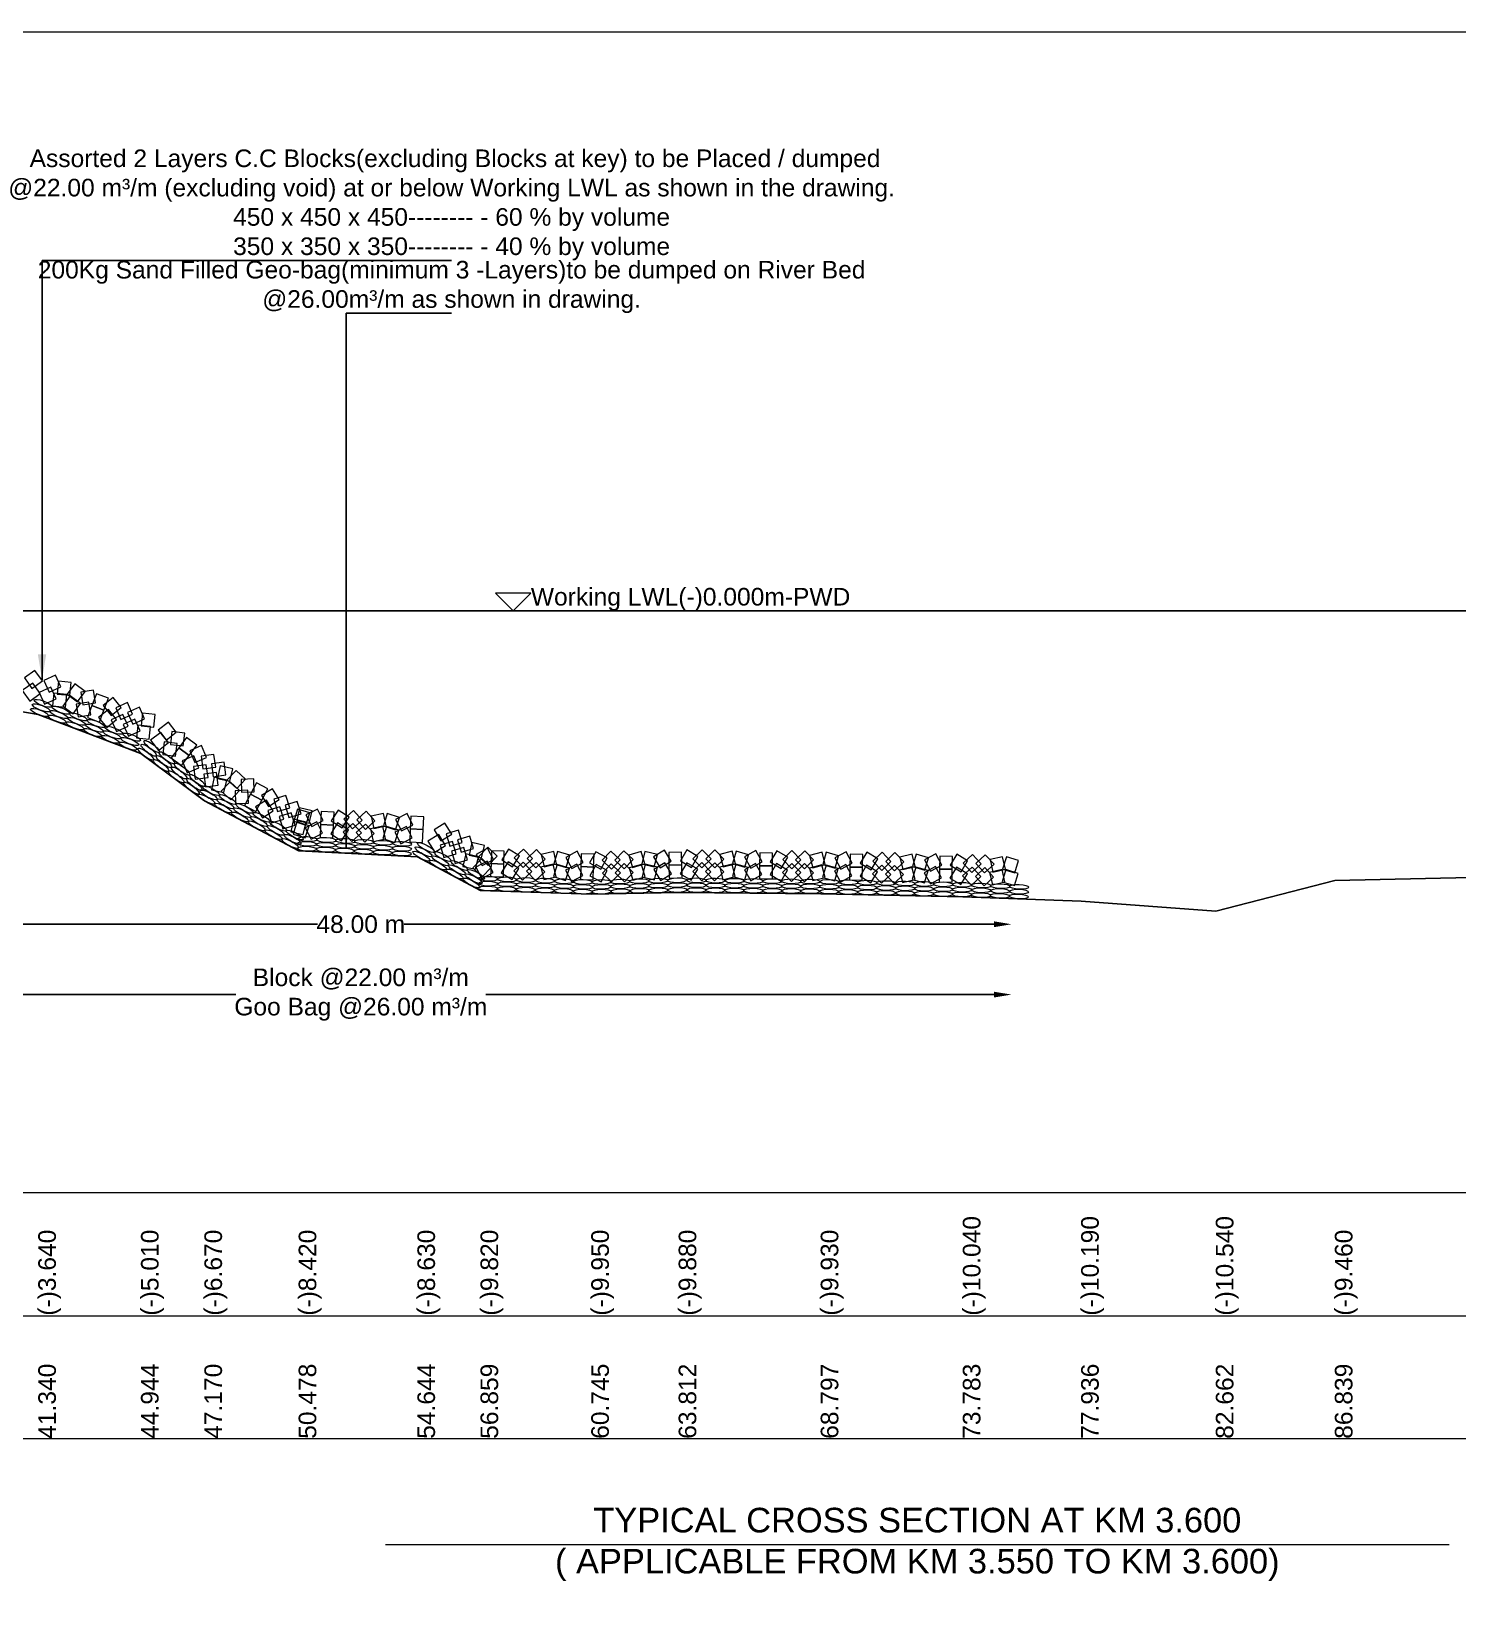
# Model space of a CAD drawing. Header units: inches. Extents: x 66615 to 414904, y -29123 to 90068.
# Drawn here: x 372044 to 376096, y 27950 to 32455 of the extents above; entities that cross this region are included whole.
import ezdxf

# ---------------------------------------------------------------- set-up
doc = ezdxf.new("R2010")
doc.units = ezdxf.units.IN
doc.header["$LTSCALE"] = 7
doc.header["$MEASUREMENT"] = 0
doc.header["$PDMODE"] = 3
for name, color, linetype, lineweight in [('Cross section Data Border', 7, 'Continuous', 9), ('Cross Section Labels', 7, 'Continuous', 9), ('Existing_Bed_Level for Xsection', 7, 'Continuous', 25), ('Long Section Labels', 7, 'Continuous', 9)]:
    doc.layers.add(name, color=color, linetype=linetype, lineweight=lineweight)
doc.styles.get("Standard").update_dxf_attribs({"font": 'arial.ttf'})
doc.dimstyles.new('Appron Lebeling Style', dxfattribs={"dimtxt": 50, "dimasz": 50, "dimexe": 0.18, "dimexo": 0.0625, "dimgap": 0.09, "dimtad": 0, "dimtih": 1, "dimtoh": 1, "dimdec": 4, "dimzin": 0, "dimdsep": 46, "dimtxsty": 'Standard', "dimcen": 0.09, "dimse1": 1, "dimse2": 1, "dimadec": 0, "dimazin": 0, "dimtfac": 1, "dimtdec": 4, "dimtofl": 0, "dimtmove": 0, "dimatfit": 3, "dimfxl": 1, "dimtolj": 1, "dimtzin": 0, "dimarcsym": 0})
doc.dimstyles.get("Standard").update_dxf_attribs({"dimtxt": 0.18, "dimasz": 0.18, "dimexe": 0.18, "dimexo": 0.0625, "dimgap": 0.09, "dimtad": 0, "dimtih": 1, "dimtoh": 1, "dimdec": 4, "dimzin": 0, "dimdsep": 46, "dimtxsty": 'Standard', "dimcen": 0.09, "dimadec": 0, "dimazin": 0, "dimtfac": 1, "dimtdec": 4, "dimtofl": 0, "dimtmove": 0, "dimatfit": 3, "dimfxl": 1, "dimtolj": 1, "dimtzin": 0, "dimarcsym": 0})

# ---------------------------------------------------------------- blocks, each defined once
blk = doc.blocks.new('*D31')
at = {"layer": 'Cross Section Labels', "color": 0, "lineweight": -2, "transparency": 16777216}
for p, q in [((371179.6, 29917.6), (372855.6, 29917.6)), ((374778.7, 29917.6), (373102.7, 29917.6))]:
    blk.add_line(p, q, dxfattribs=at)
at = {"layer": 'Cross Section Labels', "color": 0, "transparency": 16777216}
for points in [[(371179.6, 29925.9), (371179.6, 29909.3), (371129.6, 29917.6)], [(374778.7, 29925.9), (374778.7, 29909.3), (374828.7, 29917.6)]]:
    blk.add_solid(points, dxfattribs=at)
at = {"layer": 'Defpoints', "color": 0, "transparency": 16777216}
for p in [(371129.6, 30808.6), (374828.7, 29990.4), (374828.7, 29917.6)]:
    blk.add_point(p, dxfattribs=at)
at = {"layer": 'Cross Section Labels', "color": 0, "transparency": 16777216, "insert": (372979.1, 29917.6), "char_height": 50, "attachment_point": 5}
blk.add_mtext('\\A1;48.00 m', dxfattribs=at)
blk = doc.blocks.new('*D32')
at = {"layer": 'Cross Section Labels', "color": 0, "lineweight": -2, "transparency": 16777216}
for p, q in [((371179.6, 29717.6), (372623.5, 29717.6)), ((374778.7, 29717.6), (373334.8, 29717.6))]:
    blk.add_line(p, q, dxfattribs=at)
at = {"layer": 'Cross Section Labels', "color": 0, "transparency": 16777216}
for points in [[(371179.6, 29725.9), (371179.6, 29709.3), (371129.6, 29717.6)], [(374778.7, 29725.9), (374778.7, 29709.3), (374828.7, 29717.6)]]:
    blk.add_solid(points, dxfattribs=at)
at = {"layer": 'Defpoints', "color": 0, "transparency": 16777216}
for p in [(371129.6, 30808.6), (374828.7, 29990.4), (374828.7, 29717.6)]:
    blk.add_point(p, dxfattribs=at)
at = {"layer": 'Cross Section Labels', "color": 0, "transparency": 16777216, "insert": (372979.1, 29717.6), "char_height": 50, "attachment_point": 5}
blk.add_mtext('\\A1;Block @22.00 m³/m ^JGoo Bag @26.00 m³/m ', dxfattribs=at)

msp = doc.modelspace()

# ---------------------------------------------------------------- linework, layer by layer
at = {"layer": 'Cross section Data Border'}
msp.add_lwpolyline([(369660.9187, 29154.87399), (377657.9512, 29154.87399), (377657.9512, 28454.87399), (369660.9187, 28454.87399)], close=True, dxfattribs=at)
msp.add_lwpolyline([(369660.9187, 28804.87399), (377657.9512, 28804.87399)], dxfattribs=at)
at = {"layer": 'Cross Section Labels'}
for points in [[(369560.9187, 32454.87399), (379560.9187, 32454.87399), (379560.9187, 25383.87399), (369560.9187, 25383.87399)], [(373412.4264, 30808.61399), (373462.4264, 30858.61399), (373362.4264, 30858.61399)]]:
    msp.add_lwpolyline(points, close=True, dxfattribs=at)
msp.add_lwpolyline([(373048.9187, 28154.87399), (374560.9187, 28154.87399), (376072.9187, 28154.87399)], dxfattribs=at)
at = {"layer": 'Existing_Bed_Level for Xsection'}
for points in [[(370560.9187, 30961.46099), (370625.50315, 31004.39099), (370738.83451, 30935.45999), (370804.19955, 30870.65999), (370852.29587, 30859.31999), (370965.86759, 30841.49999), (371030.49115, 30826.91999), (371506.86673, 30738.95399), (371590.19002, 30677.39399), (371770.4444, 30563.99399), (372062.37882, 30513.77399), (372354.33173, 30402.80399), (372534.59687, 30268.34399), (372802.52966, 30126.59399), (373140.02316, 30109.58399), (373319.45206, 30013.19399), (373634.2095, 30002.66399), (373882.6247, 30008.33399), (374286.37549, 30004.28399), (374690.29534, 29995.37399), (375026.64007, 29983.22399), (375409.45345, 29954.87399), (375747.78795, 30042.35399), (376134.07116, 30050.45399)], [(370560.9187, 30808.61399), (376962.32346, 30808.61399)]]:
    msp.add_lwpolyline(points, dxfattribs=at)
at = {"layer": 'Long Section Labels'}
for points in [[(372053.00139, 30638.93463), (372023.22248, 30617.91514), (372044.24197, 30588.13623), (372074.02088, 30609.15572)], [(372046.82185, 30603.01228), (372017.04294, 30581.99278), (372038.06243, 30552.21387), (372067.84134, 30573.23337)], [(372113.21626, 30558.15245), (372098.26805, 30591.39629), (372065.0242, 30576.44808), (372079.97241, 30543.20423)], [(372126.16679, 30592.22423), (372111.21858, 30625.46807), (372077.97473, 30610.51986), (372092.92295, 30577.27601)], [(372156.11602, 30604.71143), (372119.85262, 30608.39499), (372116.16907, 30572.13159), (372152.43246, 30568.44804)], [(372195.65847, 30579.58152), (372166.10378, 30600.91513), (372144.77017, 30571.36044), (372174.32486, 30550.02683)], [(372143.16549, 30570.63965), (372106.90209, 30574.32321), (372103.21854, 30538.05981), (372139.48193, 30534.37626)], [(372182.70794, 30545.50974), (372153.15325, 30566.84335), (372131.81964, 30537.28866), (372161.37433, 30515.95505)], [(372206.42903, 30549.34098), (372170.44326, 30543.54213), (372176.24211, 30507.55635), (372212.22788, 30513.35521)], [(372219.37956, 30583.41276), (372183.39379, 30577.61391), (372189.19264, 30541.62813), (372225.17842, 30547.42699)], [(372261.86904, 30560.13054), (372227.79726, 30573.08107), (372214.84673, 30539.00929), (372248.91851, 30526.05876)], [(372298.07279, 30534.02493), (372275.02412, 30562.26251), (372246.78654, 30539.21384), (372269.83521, 30510.97625)], [(372315.66845, 30547.75759), (372282.41271, 30532.83585), (372297.33444, 30499.58011), (372330.59018, 30514.50185)], [(372248.91851, 30526.05876), (372214.84673, 30539.00929), (372201.8962, 30504.93751), (372235.96798, 30491.98698)], [(372285.12226, 30499.95315), (372262.07359, 30528.19073), (372233.836, 30505.14206), (372256.88468, 30476.90447)], [(372302.71791, 30513.68581), (372269.46217, 30498.76407), (372284.38391, 30465.50833), (372317.63965, 30480.43007)], [(372351.71872, 30467.49872), (372336.77051, 30500.74257), (372303.52666, 30485.79435), (372318.47488, 30452.55051)], [(372364.66926, 30501.5705), (372349.72104, 30534.81435), (372316.47719, 30519.86613), (372331.42541, 30486.62229)], [(372394.61848, 30514.05771), (372358.35508, 30517.74126), (372354.67153, 30481.47787), (372390.93493, 30477.79431)], [(372381.66795, 30479.98593), (372345.40455, 30483.66948), (372341.721, 30447.40608), (372377.9844, 30443.72253)], [(372432.91612, 30434.53194), (372410.34056, 30463.14918), (372381.72332, 30440.57361), (372404.29889, 30411.95638)], [(372454.70941, 30463.74932), (372432.13384, 30492.36656), (372403.5166, 30469.791), (372426.09217, 30441.17376)], [(372478.57218, 30460.93215), (372442.37511, 30465.21867), (372438.08859, 30429.0216), (372474.28566, 30424.73508)], [(372456.7789, 30431.71477), (372420.58183, 30436.00129), (372416.29531, 30399.80422), (372452.49238, 30395.5177)], [(372491.25982, 30397.67826), (372462.04244, 30419.47155), (372440.24915, 30390.25416), (372469.46653, 30368.46088)], [(372513.0531, 30426.89564), (372483.83572, 30448.68893), (372462.04244, 30419.47155), (372491.25982, 30397.67826)], [(372540.71514, 30391.86671), (372526.28875, 30425.34031), (372492.81515, 30410.91391), (372507.24155, 30377.44032)], [(372518.92186, 30362.64933), (372504.49546, 30396.12293), (372471.02187, 30381.69653), (372485.44827, 30348.22293)], [(372539.60765, 30371.03332), (372503.53558, 30365.79805), (372508.77084, 30329.72598), (372544.84292, 30334.96125)], [(372561.40093, 30400.2507), (372525.32886, 30395.01543), (372530.56413, 30358.94336), (372566.6362, 30364.17863)], [(372595.86585, 30342.4018), (372590.60186, 30378.46969), (372554.53397, 30373.2057), (372559.79796, 30337.13781)], [(372615.01815, 30359.64241), (372579.48379, 30367.76103), (372571.36517, 30332.22667), (372606.89953, 30324.10805)], [(372574.07257, 30313.18442), (372568.80858, 30349.25231), (372532.74069, 30343.98832), (372538.00468, 30307.92042)], [(372597.97273, 30327.42353), (372562.43838, 30335.54215), (372554.31976, 30300.00779), (372589.85411, 30291.88917)], [(372634.12173, 30297.61803), (372607.41734, 30322.42685), (372582.60851, 30295.72246), (372609.31291, 30270.91363)], [(372651.16715, 30329.83691), (372624.46276, 30354.64573), (372599.65393, 30327.94134), (372626.35833, 30303.13251)], [(372675.17943, 30330.71958), (372638.75355, 30329.39371), (372640.07942, 30292.96783), (372676.50529, 30294.2937)], [(372714.48045, 30302.38502), (372682.26157, 30319.43044), (372665.21615, 30287.21156), (372697.43503, 30270.16614)], [(372658.13401, 30298.5007), (372621.70813, 30297.17483), (372623.034, 30260.74895), (372659.45988, 30262.07482)], [(372697.43503, 30270.16614), (372665.21615, 30287.21156), (372648.17074, 30254.99268), (372680.38962, 30237.94726)], [(372747.19605, 30272.02214), (372727.79791, 30302.88174), (372696.93831, 30283.4836), (372716.33646, 30252.624)], [(372766.34806, 30283.48484), (372731.50868, 30272.76945), (372742.22406, 30237.93006), (372777.06345, 30248.64545)], [(372730.15063, 30239.80326), (372710.75249, 30270.66286), (372679.8929, 30251.26472), (372699.29104, 30220.40512)], [(372749.30265, 30251.26596), (372714.46326, 30240.55057), (372725.17865, 30205.71118), (372760.01803, 30216.42657)], [(372792.24651, 30199.3993), (372781.50338, 30234.23014), (372746.67254, 30223.48701), (372757.41567, 30188.65617)], [(372809.29193, 30231.61818), (372798.5488, 30266.44902), (372763.71796, 30255.70589), (372774.46108, 30220.87505)], [(372834.28986, 30233.99898), (372799.60363, 30245.2002), (372788.40241, 30210.51396), (372823.08864, 30199.31274)], [(372840.55031, 30240.32449), (372805.01596, 30248.44311), (372796.89733, 30212.90875), (372832.43169, 30204.79013)], [(372855.68015, 30244.9454), (372823.22621, 30228.35191), (372839.8197, 30195.89797), (372872.27365, 30212.49146)], [(372903.27301, 30235.8714), (372866.86922, 30237.70619), (372865.03443, 30201.3024), (372901.43822, 30199.46761)], [(372945.75431, 30222.17637), (372915.13325, 30241.94891), (372895.36071, 30211.32785), (372925.98177, 30191.55531)], [(372958.26894, 30240.65817), (372931.22045, 30216.22496), (372955.65366, 30189.17648), (372982.70215, 30213.60969)], [(373019.10698, 30211.7954), (372994.65223, 30238.82442), (372967.62321, 30214.36968), (372992.07795, 30187.34066)], [(373043.7588, 30232.89454), (373008.1221, 30225.23767), (373015.77897, 30189.60096), (373051.41568, 30197.25784)], [(373089.11641, 30221.15547), (373054.43017, 30232.3567), (373043.22895, 30197.67046), (373077.91519, 30186.46924)], [(373110.50669, 30232.1019), (373078.05275, 30215.5084), (373094.64625, 30183.05446), (373127.10019, 30199.64795)], [(372823.50489, 30208.10561), (372787.97054, 30216.22423), (372779.85192, 30180.68987), (372815.38627, 30172.57125)], [(372832.45508, 30197.59519), (372797.76884, 30208.79641), (372786.56762, 30174.11017), (372821.25386, 30162.90895)], [(372853.84536, 30208.54161), (372821.39142, 30191.94812), (372837.98492, 30159.49417), (372870.43886, 30176.08767)], [(372901.43822, 30199.46761), (372865.03443, 30201.3024), (372863.19964, 30164.8986), (372899.60343, 30163.06382)], [(372943.91952, 30185.77258), (372913.29846, 30205.54512), (372893.52593, 30174.92406), (372924.14699, 30155.15152)], [(372956.43415, 30204.25438), (372929.38567, 30179.82117), (372953.81888, 30152.77268), (372980.86737, 30177.20589)], [(373017.27219, 30175.39161), (372992.81745, 30202.42063), (372965.78843, 30177.96589), (372990.24317, 30150.93686)], [(373041.92401, 30196.49075), (373006.28731, 30188.83387), (373013.94419, 30153.19717), (373049.58089, 30160.85405)], [(373087.28162, 30184.75168), (373052.59538, 30195.9529), (373041.39416, 30161.26667), (373076.0804, 30150.06544)], [(373108.67191, 30195.69811), (373076.21796, 30179.10461), (373092.81146, 30146.65067), (373125.2654, 30163.24416)], [(373156.26476, 30186.6241), (373119.86097, 30188.45889), (373118.02619, 30152.0551), (373154.42998, 30150.22031)], [(373158.09955, 30223.0279), (373121.69576, 30224.86268), (373119.86097, 30188.45889), (373156.26476, 30186.6241)], [(373237.46758, 30173.78413), (373218.26576, 30204.76627), (373187.28363, 30185.56445), (373206.48544, 30154.58232)], [(373256.69198, 30185.125), (373221.78526, 30174.63103), (373232.27923, 30139.72431), (373267.18595, 30150.21828)], [(373220.21794, 30141.67413), (373201.01612, 30172.65626), (373170.03399, 30153.45445), (373189.2358, 30122.47231)], [(373239.44234, 30153.01499), (373204.53562, 30142.52102), (373215.02959, 30107.6143), (373249.93631, 30118.10827)], [(373282.05603, 30100.87672), (373271.53427, 30135.77507), (373236.63592, 30125.2533), (373247.15768, 30090.35495)], [(373299.30567, 30132.98672), (373288.78391, 30167.88507), (373253.88556, 30157.36331), (373264.40732, 30122.46496)], [(373330.6187, 30141.49439), (373295.13661, 30149.83846), (373286.79254, 30114.35637), (373322.27463, 30106.0123)], [(373366.57773, 30111.45997), (373340.0314, 30136.43785), (373315.05352, 30109.89151), (373341.59986, 30084.91363)], [(373313.36906, 30109.38438), (373277.88697, 30117.72845), (373269.5429, 30082.24636), (373305.02499, 30073.90229)], [(373349.3281, 30079.34996), (373322.78176, 30104.32784), (373297.80388, 30077.7815), (373324.35022, 30052.80363)], [(373338.0893, 30097.04454), (373305.92069, 30079.90444), (373323.06079, 30047.73583), (373355.2294, 30064.87593)], [(373339.30802, 30133.47416), (373307.13941, 30116.33406), (373324.27952, 30084.16545), (373356.44813, 30101.30555)], [(373387.04756, 30125.20652), (373350.61794, 30126.42525), (373349.39922, 30089.99563), (373385.82884, 30088.7769)], [(373428.53572, 30075.80244), (373397.58457, 30095.05417), (373378.33284, 30064.10302), (373409.28399, 30044.85129)], [(373429.75445, 30112.23206), (373398.8033, 30131.48379), (373379.55157, 30100.53264), (373410.50272, 30081.28091)], [(373440.73593, 30094.49329), (373414.10461, 30069.60603), (373438.99187, 30042.97472), (373465.62319, 30067.86197)], [(373441.95466, 30130.92291), (373415.32334, 30106.03565), (373440.2106, 30079.40434), (373466.84192, 30104.29159)], [(373502.05349, 30066.66376), (373477.14504, 30093.27525), (373450.53355, 30068.36679), (373475.44201, 30041.7553)], [(373503.27222, 30103.09338), (373478.36376, 30129.70487), (373451.75228, 30104.79641), (373476.66073, 30078.18492)], [(373527.56361, 30124.60651), (373492.06153, 30116.34791), (373500.32013, 30080.84582), (373535.82221, 30089.10442)], [(373573.1133, 30113.63637), (373538.24255, 30124.24925), (373527.62967, 30089.3785), (373562.50043, 30078.76562)], [(373594.31536, 30124.94306), (373562.14675, 30107.80296), (373579.28685, 30075.63435), (373611.45546, 30092.77445)], [(373642.0549, 30116.67542), (373605.62528, 30117.89415), (373604.40655, 30081.46453), (373640.83617, 30080.2458)], [(373679.00019, 30106.38379), (373647.01544, 30123.86458), (373629.53465, 30091.87983), (373661.5194, 30074.39904)], [(373690.13006, 30125.73112), (373664.94037, 30099.38568), (373691.2858, 30074.19599), (373716.47549, 30100.54142)], [(373752.91553, 30101.39369), (373726.55005, 30126.56239), (373701.38134, 30100.1969), (373727.74683, 30075.0282)], [(373775.95874, 30124.23875), (373740.97724, 30113.99683), (373751.21915, 30079.01533), (373786.20066, 30089.25725)], [(373822.05324, 30115.84737), (373786.64087, 30124.48257), (373778.00567, 30089.0702), (373813.41804, 30080.435)], [(373842.58594, 30128.32842), (373811.43207, 30109.4065), (373830.35399, 30078.25263), (373861.50786, 30097.17455)], [(373843.41769, 30091.88791), (373812.26382, 30072.96599), (373831.18573, 30041.81212), (373862.3396, 30060.73404)], [(373890.71486, 30122.75839), (373854.27435, 30121.92665), (373855.10609, 30085.48614), (373891.5466, 30086.31789)], [(373937.1021, 30074.01158), (373905.70877, 30092.5335), (373887.18686, 30061.14017), (373918.58019, 30042.61825)], [(373937.46771, 30110.45975), (373906.07438, 30128.98167), (373887.55247, 30097.58834), (373918.9458, 30079.06642)], [(373948.86143, 30092.98291), (373922.82001, 30067.47905), (373948.32386, 30041.43763), (373974.36529, 30066.94148)], [(373949.22704, 30129.43108), (373923.18561, 30103.92722), (373948.68947, 30077.88579), (373974.7309, 30103.38965)], [(374010.81366, 30066.5964), (373985.28908, 30092.61751), (373959.26797, 30067.09292), (373984.79255, 30041.07181)], [(374011.17927, 30103.04456), (373985.65468, 30129.06567), (373959.63358, 30103.54109), (373985.15816, 30077.51998)], [(374034.9604, 30125.12044), (373999.66137, 30116.03303), (374008.74878, 30080.734), (374044.04781, 30089.82141)], [(374080.75441, 30115.21959), (374045.64477, 30125.01326), (374035.8511, 30089.90363), (374070.96073, 30080.10995)], [(374101.32037, 30090.57133), (374069.56181, 30072.68289), (374087.45025, 30040.92433), (374119.20881, 30058.81277)], [(374101.68598, 30127.0195), (374069.92742, 30109.13106), (374087.81586, 30077.3725), (374119.57442, 30095.26094)], [(374149.60597, 30119.87167), (374113.15781, 30120.23728), (374112.7922, 30083.78911), (374149.24037, 30083.4235)], [(374192.60488, 30107.90049), (374161.21155, 30126.4224), (374142.68963, 30095.02907), (374174.08296, 30076.50716)], [(374204.36421, 30126.87181), (374178.32278, 30101.36796), (374203.82663, 30075.32653), (374229.86806, 30100.83038)], [(374266.31643, 30100.4853), (374240.79185, 30126.50641), (374214.77074, 30100.98182), (374240.29532, 30074.96071)], [(374290.09756, 30122.56117), (374254.79853, 30113.47376), (374263.88594, 30078.17473), (374299.18497, 30087.26214)], [(374337.19115, 30112.05709), (374302.20182, 30122.27222), (374291.98668, 30087.28289), (374326.97601, 30077.06775)], [(374358.26309, 30123.60446), (374326.29173, 30106.09918), (374343.79701, 30074.12782), (374375.76837, 30091.6331)], [(374406.09368, 30115.88093), (374369.65254, 30116.68478), (374368.84869, 30080.24365), (374405.28983, 30079.4398)], [(374448.94552, 30103.39358), (374417.77718, 30122.29165), (374398.87912, 30091.1233), (374430.04746, 30072.22524)], [(374460.93212, 30122.22214), (374434.58591, 30097.03326), (374459.77479, 30070.68705), (374486.121, 30095.87593)], [(374522.56259, 30095.0926), (374497.35274, 30121.41874), (374471.02659, 30096.20889), (374496.23644, 30069.88275)], [(374546.60745, 30116.88092), (374511.2017, 30108.21862), (374519.864, 30072.81287), (374555.26975, 30081.47517)], [(374592.2791, 30106.43014), (374557.28976, 30116.64528), (374547.07462, 30081.65595), (374582.06396, 30071.44081)], [(374613.35104, 30117.97751), (374581.37968, 30100.47224), (374598.88495, 30068.50088), (374630.85631, 30086.00615)], [(374661.18162, 30110.25399), (374624.74049, 30111.05784), (374623.93664, 30074.61671), (374660.37777, 30073.81286)], [(374704.03347, 30097.76664), (374672.86512, 30116.6647), (374653.96706, 30085.49636), (374685.13541, 30066.5983)], [(374717.72096, 30116.22174), (374691.02338, 30091.40557), (374715.83955, 30064.708), (374742.53712, 30089.52417)], [(374778.96411, 30088.22883), (374754.12669, 30114.90663), (374727.44889, 30090.06921), (374752.28631, 30063.39141)], [(374803.31277, 30109.67712), (374767.78879, 30101.5132), (374775.95271, 30065.98922), (374811.47668, 30074.15314)], [(374848.83305, 30098.58558), (374813.99071, 30109.29139), (374803.28491, 30074.44906), (374838.12724, 30063.74325)], [(373385.82884, 30088.7769), (373349.39922, 30089.99563), (373348.18049, 30053.56601), (373384.61011, 30052.34729)], [(373526.34488, 30088.17689), (373490.8428, 30079.91829), (373499.1014, 30044.4162), (373534.60348, 30052.6748)], [(373571.89457, 30077.20675), (373537.02382, 30087.81963), (373526.41095, 30052.94888), (373561.2817, 30042.336)], [(373593.09663, 30088.51344), (373560.92802, 30071.37334), (373578.06813, 30039.20473), (373610.23674, 30056.34483)], [(373640.83617, 30080.2458), (373604.40655, 30081.46453), (373603.18783, 30045.03491), (373639.61745, 30043.81618)], [(373679.83194, 30069.94328), (373647.84719, 30087.42407), (373630.36639, 30055.43932), (373662.35114, 30037.95853)], [(373690.9618, 30089.29061), (373665.77211, 30062.94517), (373692.11754, 30037.75548), (373717.30724, 30064.10091)], [(373753.74728, 30064.95318), (373727.38179, 30090.12188), (373702.21309, 30063.7564), (373728.57857, 30038.58769)], [(373776.79048, 30087.79824), (373741.80898, 30077.55632), (373752.0509, 30042.57482), (373787.0324, 30052.81674)], [(373822.88498, 30079.40686), (373787.47262, 30088.04206), (373778.83742, 30052.62969), (373814.24978, 30043.99449)], [(373891.5466, 30086.31789), (373855.10609, 30085.48614), (373855.93784, 30049.04563), (373892.37834, 30049.87738)], [(374034.59479, 30088.67227), (373999.29576, 30079.58486), (374008.38317, 30044.28583), (374043.6822, 30053.37324)], [(374080.3888, 30078.77142), (374045.27917, 30088.56509), (374035.48549, 30053.45546), (374070.59512, 30043.66179)], [(374149.24037, 30083.4235), (374112.7922, 30083.78911), (374112.42659, 30047.34094), (374148.87476, 30046.97533)], [(374192.23927, 30071.45232), (374160.84594, 30089.97423), (374142.32402, 30058.58091), (374173.71735, 30040.05899)], [(374203.9986, 30090.42364), (374177.95717, 30064.91979), (374203.46102, 30038.87836), (374229.50245, 30064.38222)], [(374265.95082, 30064.03713), (374240.42624, 30090.05824), (374214.40513, 30064.53366), (374239.92971, 30038.51255)], [(374289.73195, 30086.113), (374254.43292, 30077.02559), (374263.52033, 30041.72656), (374298.81936, 30050.81397)], [(374336.3873, 30075.61595), (374301.39797, 30085.83109), (374291.18283, 30050.84176), (374326.17216, 30040.62662)], [(374357.45924, 30087.16332), (374325.48788, 30069.65805), (374342.99316, 30037.68669), (374374.96452, 30055.19196)], [(374405.28983, 30079.4398), (374368.84869, 30080.24365), (374368.04484, 30043.80251), (374404.48598, 30042.99866)], [(374448.14167, 30066.95245), (374416.97333, 30085.85051), (374398.07527, 30054.68216), (374429.24361, 30035.7841)], [(374460.12827, 30085.781), (374433.78206, 30060.59212), (374458.97094, 30034.24591), (374485.31715, 30059.43479)], [(374521.75874, 30058.65146), (374496.54889, 30084.97761), (374470.22274, 30059.76776), (374495.43259, 30033.44161)], [(374545.8036, 30080.43979), (374510.39785, 30071.77748), (374519.06015, 30036.37173), (374554.4659, 30045.03404)], [(374591.47525, 30069.98901), (374556.48591, 30080.20415), (374546.27078, 30045.21481), (374581.26011, 30034.99968)], [(374612.54719, 30081.53638), (374580.57583, 30064.03111), (374598.0811, 30032.05975), (374630.05246, 30049.56502)], [(374660.37777, 30073.81286), (374623.93664, 30074.61671), (374623.13279, 30038.17557), (374659.57392, 30037.37172)], [(374703.22962, 30061.32551), (374672.06127, 30080.22357), (374653.16321, 30049.05522), (374684.33156, 30030.15716)], [(374716.40511, 30079.7955), (374689.70754, 30054.97933), (374714.5237, 30028.28176), (374741.22128, 30053.09793)], [(374777.64826, 30051.80259), (374752.81084, 30078.48039), (374726.13304, 30053.64297), (374750.97046, 30026.96517)], [(374801.99692, 30073.25088), (374766.47294, 30065.08696), (374774.63686, 30029.56298), (374810.16084, 30037.7269)], [(374847.5172, 30062.15934), (374812.67487, 30072.86515), (374801.96906, 30038.02282), (374836.81139, 30027.31701)]]:
    msp.add_lwpolyline(points, close=True, dxfattribs=at)
for centre, major_axis in [((372070.65742, 30532.72406), (25.19797, -9.57764)), ((372075.54985, 30545.59562), (25.19797, -9.57764)), ((372065.765, 30519.8525), (25.19797, -9.57764)), ((372116.16095, 30500.69722), (25.19797, -9.57764)), ((372121.05337, 30513.56878), (25.19797, -9.57764)), ((372125.9458, 30526.44034), (25.19797, -9.57764)), ((372171.44932, 30494.41351), (25.19797, -9.57764)), ((372176.34175, 30507.28507), (25.19797, -9.57764)), ((372226.73769, 30488.12979), (25.19797, -9.57764)), ((372166.5569, 30481.54195), (25.19797, -9.57764)), ((372216.95285, 30462.38667), (25.19797, -9.57764)), ((372221.84527, 30475.25823), (25.19797, -9.57764)), ((372267.3488, 30443.23139), (25.19797, -9.57764)), ((372272.24122, 30456.10296), (25.19797, -9.57764)), ((372277.13364, 30468.97452), (25.19797, -9.57764)), ((372327.52959, 30449.81924), (25.19797, -9.57764)), ((372317.74475, 30424.07612), (25.19797, -9.57764)), ((372322.63717, 30436.94768), (25.19797, -9.57764)), ((372368.19208, 30401.05489), (21.60788, -16.11734)), ((372376.42509, 30412.09257), (21.60788, -16.11734)), ((372384.65811, 30423.13025), (21.60788, -16.11734)), ((372427.87386, 30390.89556), (21.60788, -16.11734)), ((372411.40783, 30368.82021), (21.60788, -16.11734)), ((372419.64085, 30379.85788), (21.60788, -16.11734)), ((372462.8566, 30347.6232), (21.60788, -16.11734)), ((372471.08962, 30358.66087), (21.60788, -16.11734)), ((372454.62358, 30336.58552), (21.60788, -16.11734)), ((372497.83934, 30304.35083), (21.60788, -16.11734)), ((372506.07235, 30315.38851), (21.60788, -16.11734)), ((372514.30537, 30326.42619), (21.60788, -16.11734)), ((372540.39883, 30273.06363), (23.82765, -12.60603)), ((372546.83821, 30285.23521), (23.82765, -12.60603)), ((372553.27759, 30297.40678), (23.82765, -12.60603)), ((372594.49352, 30260.02314), (23.82765, -12.60603)), ((372600.9329, 30272.19472), (23.82765, -12.60603)), ((372588.05414, 30247.85156), (23.82765, -12.60603)), ((372635.70944, 30222.6395), (23.82765, -12.60603)), ((372642.14882, 30234.81107), (23.82765, -12.60603)), ((372648.5882, 30246.98265), (23.82765, -12.60603)), ((372696.2435, 30221.77058), (23.82765, -12.60603)), ((372683.36474, 30197.42743), (23.82765, -12.60603)), ((372689.80412, 30209.59901), (23.82765, -12.60603)), ((372731.02005, 30172.21536), (23.82765, -12.60603)), ((372737.45943, 30184.38694), (23.82765, -12.60603)), ((372743.89881, 30196.55852), (23.82765, -12.60603)), ((372791.55411, 30171.34645), (23.82765, -12.60603)), ((372778.67535, 30147.0033), (23.82765, -12.60603)), ((372785.11473, 30159.17487), (23.82765, -12.60603)), ((372826.13084, 30132.29821), (26.92263, -1.35693)), ((372826.82398, 30146.05075), (26.92263, -1.35693)), ((372827.51713, 30159.8033), (26.92263, -1.35693)), ((372879.97609, 30129.58436), (26.92263, -1.35693)), ((372880.66924, 30143.3369), (26.92263, -1.35693)), ((372881.36238, 30157.08944), (26.92263, -1.35693)), ((372934.51449, 30140.62305), (26.92263, -1.35693)), ((372935.20763, 30154.37559), (26.92263, -1.35693)), ((372988.35974, 30137.90919), (26.92263, -1.35693)), ((372989.05288, 30151.66174), (26.92263, -1.35693)), ((373042.205, 30135.19534), (26.92263, -1.35693)), ((373042.89814, 30148.94789), (26.92263, -1.35693)), ((373096.05025, 30132.48149), (26.92263, -1.35693)), ((373096.74339, 30146.23403), (26.92263, -1.35693)), ((373157.58879, 30123.5944), (23.74713, -12.75707)), ((373164.10532, 30135.72484), (23.74713, -12.75707)), ((372933.82135, 30126.8705), (26.92263, -1.35693)), ((372987.6666, 30124.15665), (26.92263, -1.35693)), ((373041.51185, 30121.4428), (26.92263, -1.35693)), ((373095.35711, 30118.72895), (26.92263, -1.35693)), ((373151.07226, 30111.46395), (23.74713, -12.75707)), ((373198.56652, 30085.94982), (23.74713, -12.75707)), ((373205.08305, 30098.08027), (23.74713, -12.75707)), ((373211.59958, 30110.21071), (23.74713, -12.75707)), ((373259.09385, 30084.69658), (23.74713, -12.75707)), ((373246.06079, 30060.43569), (23.74713, -12.75707)), ((373252.57732, 30072.56613), (23.74713, -12.75707)), ((373293.55506, 30034.92156), (23.74713, -12.75707)), ((373300.07159, 30047.052), (23.74713, -12.75707)), ((373306.58812, 30059.18245), (23.74713, -12.75707)), ((373341.40914, 30046.90369), (26.94173, -0.90132)), ((373395.2926, 30045.10106), (26.94173, -0.90132)), ((373449.17605, 30043.29842), (26.94173, -0.90132)), ((373503.05951, 30041.49579), (26.94173, -0.90132)), ((373556.94296, 30039.69315), (26.94173, -0.90132)), ((373716.68165, 30038.98036), (26.94978, 0.61512)), ((373770.58121, 30040.2106), (26.94978, 0.61512)), ((373824.48078, 30041.44084), (26.94978, 0.61512)), ((373878.38034, 30042.67108), (26.94978, 0.61512)), ((373933.42133, 30042.25119), (26.95544, -0.27039)), ((373987.33222, 30041.71041), (26.95544, -0.27039)), ((374041.24311, 30041.16963), (26.95544, -0.27039)), ((374095.154, 30040.62886), (26.95544, -0.27039)), ((374149.06488, 30040.08808), (26.95544, -0.27039)), ((374202.97577, 30039.5473), (26.95544, -0.27039)), ((374256.88666, 30039.00653), (26.95544, -0.27039)), ((373340.48832, 30019.37909), (26.94173, -0.90132)), ((373340.94873, 30033.14139), (26.94173, -0.90132)), ((373394.37178, 30017.57646), (26.94173, -0.90132)), ((373394.83219, 30031.33876), (26.94173, -0.90132)), ((373448.25524, 30015.77382), (26.94173, -0.90132)), ((373448.71564, 30029.53612), (26.94173, -0.90132)), ((373502.13869, 30013.97119), (26.94173, -0.90132)), ((373502.5991, 30027.73349), (26.94173, -0.90132)), ((373556.02215, 30012.16855), (26.94173, -0.90132)), ((373556.48256, 30025.93085), (26.94173, -0.90132)), ((373609.9056, 30010.36592), (26.94173, -0.90132)), ((373610.36601, 30024.12822), (26.94173, -0.90132)), ((373610.82642, 30037.89052), (26.94173, -0.90132)), ((373662.78209, 30037.75012), (26.94978, 0.61512)), ((373663.0963, 30023.98371), (26.94978, 0.61512)), ((373663.41052, 30010.21729), (26.94978, 0.61512)), ((373716.99587, 30025.21395), (26.94978, 0.61512)), ((373717.31008, 30011.44753), (26.94978, 0.61512)), ((373770.89543, 30026.44419), (26.94978, 0.61512)), ((373771.20964, 30012.67777), (26.94978, 0.61512)), ((373824.79499, 30027.67443), (26.94978, 0.61512)), ((373825.1092, 30013.90801), (26.94978, 0.61512)), ((373878.69455, 30028.90467), (26.94978, 0.61512)), ((373879.00877, 30015.13825), (26.94978, 0.61512)), ((373933.14509, 30014.71257), (26.95544, -0.27039)), ((373933.28321, 30028.48188), (26.95544, -0.27039)), ((373987.05598, 30014.1718), (26.95544, -0.27039)), ((373987.1941, 30027.9411), (26.95544, -0.27039)), ((374040.96687, 30013.63102), (26.95544, -0.27039)), ((374041.10499, 30027.40033), (26.95544, -0.27039)), ((374094.87776, 30013.09024), (26.95544, -0.27039)), ((374095.01588, 30026.85955), (26.95544, -0.27039)), ((374148.78865, 30012.54947), (26.95544, -0.27039)), ((374148.92676, 30026.31877), (26.95544, -0.27039)), ((374202.69953, 30012.00869), (26.95544, -0.27039)), ((374202.83765, 30025.778), (26.95544, -0.27039)), ((374256.61042, 30011.46791), (26.95544, -0.27039)), ((374256.74854, 30025.23722), (26.95544, -0.27039)), ((374310.59944, 30010.63632), (26.95024, -0.59449)), ((374310.90312, 30024.40297), (26.95024, -0.59449)), ((374311.2068, 30038.16962), (26.95024, -0.59449)), ((374364.49993, 30009.44733), (26.95024, -0.59449)), ((374364.80361, 30023.21399), (26.95024, -0.59449)), ((374365.10728, 30036.98064), (26.95024, -0.59449)), ((374418.40042, 30008.25835), (26.95024, -0.59449)), ((374418.70409, 30022.025), (26.95024, -0.59449)), ((374419.00777, 30035.79165), (26.95024, -0.59449)), ((374472.30091, 30007.06937), (26.95024, -0.59449)), ((374472.60458, 30020.83602), (26.95024, -0.59449)), ((374472.90826, 30034.60267), (26.95024, -0.59449)), ((374526.20139, 30005.88039), (26.95024, -0.59449)), ((374526.50507, 30019.64704), (26.95024, -0.59449)), ((374526.80875, 30033.41369), (26.95024, -0.59449)), ((374580.10188, 30004.69141), (26.95024, -0.59449)), ((374580.40556, 30018.45806), (26.95024, -0.59449)), ((374580.70923, 30032.22471), (26.95024, -0.59449)), ((374634.00237, 30003.50243), (26.95024, -0.59449)), ((374634.30605, 30017.26908), (26.95024, -0.59449)), ((374634.60972, 30031.03573), (26.95024, -0.59449)), ((374687.90286, 30002.31344), (26.95024, -0.59449)), ((374688.20653, 30016.08009), (26.95024, -0.59449)), ((374688.51021, 30029.84675), (26.95024, -0.59449)), ((374741.87907, 30000.40009), (26.93923, -0.97314)), ((374742.37616, 30014.16112), (26.93923, -0.97314)), ((374742.87326, 30027.92214), (26.93923, -0.97314)), ((374795.75752, 29998.4538), (26.93923, -0.97314)), ((374796.25462, 30012.21483), (26.93923, -0.97314)), ((374796.75172, 30025.97585), (26.93923, -0.97314)), ((374849.63598, 29996.50752), (26.93923, -0.97314)), ((374850.13308, 30010.26854), (26.93923, -0.97314)), ((374850.63018, 30024.02957), (26.93923, -0.97314))]:
    msp.add_ellipse(centre, major_axis=major_axis, ratio=0.255, dxfattribs=at)

# ---------------------------------------------------------------- texts
at = {"layer": 'Cross Section Labels'}
for s, insert, char_height, attachment_point in [(' Assorted 2 Layers C.C Blocks(excluding Blocks at key) to be Placed / dumped^J@22.00 m³/m (excluding void) at or below Working LWL as shown in the drawing.^J450 x 450 x 450-------- - 60 % by volume^J350 x 350 x 350-------- - 40 % by volume', (373237.2597, 31804.87399), 50, 8), ('200Kg Sand Filled Geo-bag(minimum 3 -Layers)to be dumped on River Bed^J@26.00m³/m as shown in drawing.', (373237.2597, 31654.87399), 50, 8), ('Working LWL(-)0.000m-PWD', (373462.4264, 30808.61399), 50, 7), ('TYPICAL CROSS SECTION AT KM 3.600^J( APPLICABLE FROM KM 3.550 TO KM 3.600)', (374560.9187, 28154.87399), 70, 5)]:
    msp.add_mtext(s, dxfattribs=dict(at, insert=insert, char_height=char_height, attachment_point=attachment_point))
at = {"layer": 'Long Section Labels', "char_height": 50, "attachment_point": 1, "rotation": 90}
for s, insert in [('(-)10.040', (374690.29534, 28804.87399)), ('(-)10.190', (375026.64007, 28804.87399)), ('(-)10.540', (375409.45345, 28804.87399)), ('(-)3.640', (372062.37882, 28804.87399)), ('(-)5.010', (372354.33173, 28804.87399)), ('(-)6.670', (372534.59687, 28804.87399)), ('(-)8.420', (372802.52966, 28804.87399)), ('(-)8.630', (373140.02316, 28804.87399)), ('(-)9.820', (373319.45206, 28804.87399)), ('(-)9.950', (373634.2095, 28804.87399)), ('(-)9.880', (373882.6247, 28804.87399)), ('(-)9.930', (374286.37549, 28804.87399)), ('(-)9.460', (375747.78795, 28804.87399)), ('41.340', (372062.37882, 28454.87399)), ('44.944', (372354.33173, 28454.87399)), ('47.170', (372534.59687, 28454.87399)), ('50.478', (372802.52966, 28454.87399)), ('54.644', (373140.02316, 28454.87399)), ('56.859', (373319.45206, 28454.87399)), ('60.745', (373634.2095, 28454.87399)), ('63.812', (373882.6247, 28454.87399)), ('68.797', (374286.37549, 28454.87399)), ('73.783', (374690.29534, 28454.87399)), ('77.936', (375026.64007, 28454.87399)), ('82.662', (375409.45345, 28454.87399)), ('86.839', (375747.78795, 28454.87399))]:
    msp.add_mtext(s, dxfattribs=dict(at, insert=insert))

# ---------------------------------------------------------------- dimensions: what is measured, and where the dimension line sits
at = {"layer": 'Cross Section Labels'}
for base, text, picture, middle in [((374828.66495, 29917.61399), '48.00 m', '*D31', (372979.14568, 29917.61399)), ((374828.66495, 29717.61399), 'Block @22.00 m³/m ^JGoo Bag @26.00 m³/m ', '*D32', (372979.14568, 29717.61399))]:
    dim = msp.add_linear_dim(base=base, p1=(371129.6264, 30808.61399), p2=(374828.66495, 29990.37558), text=text, dimstyle='Appron Lebeling Style', dxfattribs=at)
    dim.commit()
    dim.dimension.update_dxf_attribs({"geometry": picture, "text_midpoint": middle})

# ---------------------------------------------------------------- leaders
at = {"layer": 'Cross Section Labels', "annotation_type": 0, "has_hookline": 1, "hookline_direction": 0}
for points, text_width in [([(372073.09724, 30612.48111), (372073.09724, 31804.87399), (373237.1697, 31804.87399)], 2510.77763), ([(372937.2597, 30133.29898), (372937.2597, 31654.87399), (373237.1697, 31654.87399)], 2345.7367)]:
    msp.add_leader(points, dimstyle='Standard', override={"dimasz": 72}, dxfattribs=dict(at, text_width=text_width))

doc.saveas('drawing.dxf')
